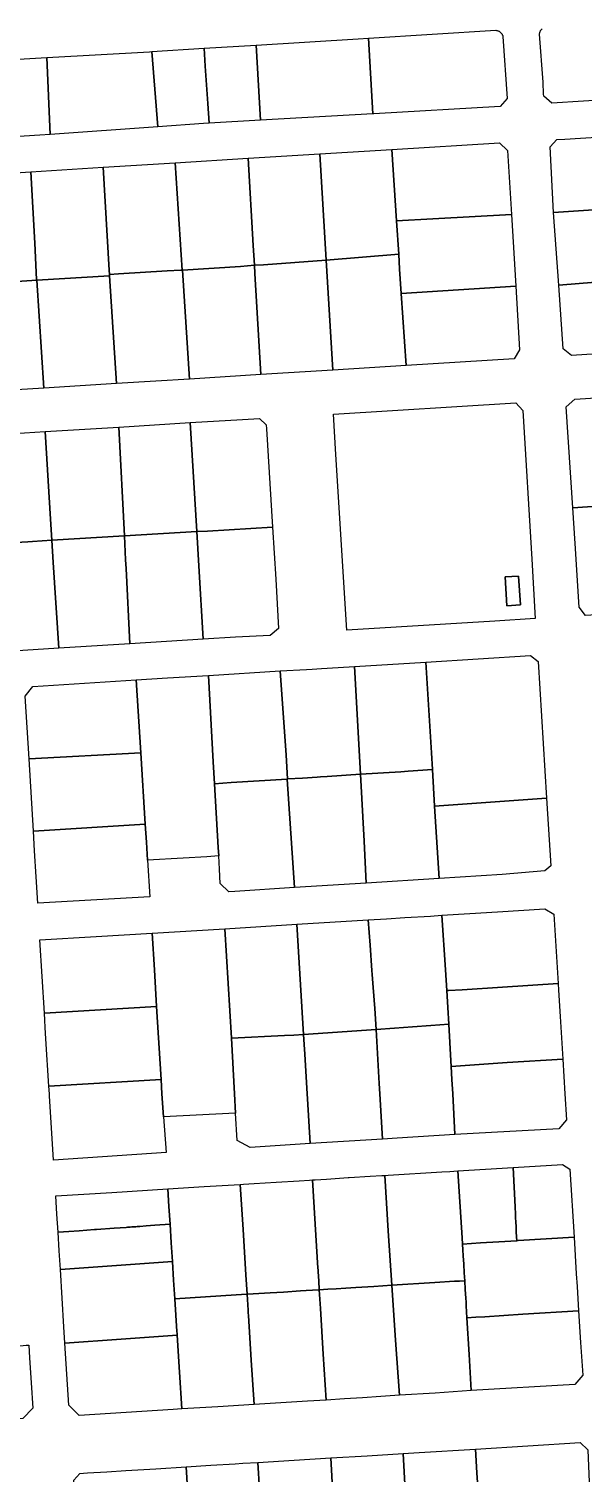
# Model space of a CAD drawing. Header units: metres. Extents: x 3 to 1005126, y 39 to 4383651.
# Drawn here: x 478615.7 to 478768.6, y 4364190.6 to 4364589.4 of the extents above; entities that cross this region are included whole.
import ezdxf

# ---------------------------------------------------------------- set-up
doc = ezdxf.new("R2010")
doc.units = ezdxf.units.M
doc.header["$MEASUREMENT"] = 0
doc.layers.add('TM_Llucmajor', color=7, linetype='Continuous')

msp = doc.modelspace()

# ---------------------------------------------------------------- linework, layer by layer
at = {"layer": 'TM_Llucmajor', "linetype": 'Continuous', "flags": 128}
for points in [[(478785.6, 4364591.53), (478786.18, 4364581.05), (478786.76, 4364570.75), (478786.76, 4364570.75), (478786.77, 4364570.6), (478768.72, 4364569.51), (478760.05, 4364568.91), (478757.84, 4364570.87), (478757.74, 4364571.37), (478757.6, 4364574.7), (478756.64, 4364588.02), (478756.71, 4364588.41), (478756.74, 4364588.52), (478756.78, 4364588.64), (478756.82, 4364588.75), (478756.88, 4364588.87), (478756.93, 4364588.99), (478757, 4364589.08), (478757.07, 4364589.19), (478757.15, 4364589.29), (478757.24, 4364589.38), (478757.33, 4364589.46)], [(478593.87, 4364579.95), (478620.7, 4364581.51), (478621.65, 4364560.25), (478618.8, 4364560.05), (478588.45, 4364558.2)], [(478659.46, 4364186.3), (478659.12, 4364192.39), (478659.12, 4364192.39), (478665.9, 4364192.8), (478672.68, 4364193.22), (478674.8, 4364193.35), (478678.91, 4364193.6), (478679.86, 4364178.51)]]:
    msp.add_lwpolyline(points, dxfattribs=at)
for points in [[(478710.67, 4364565.99), (478709.42, 4364586.86), (478744.58, 4364589.04), (478744.72, 4364589.02), (478744.85, 4364589), (478744.98, 4364588.98), (478745.1, 4364588.93), (478745.22, 4364588.89), (478745.35, 4364588.83), (478745.46, 4364588.78), (478745.58, 4364588.71), (478745.69, 4364588.63), (478745.79, 4364588.55), (478745.89, 4364588.46), (478745.98, 4364588.37), (478746.07, 4364588.28), (478746.15, 4364588.17), (478746.23, 4364588.06), (478746.3, 4364587.95), (478746.36, 4364587.82), (478746.41, 4364587.71), (478746.46, 4364587.58), (478746.5, 4364587.46), (478746.53, 4364587.33), (478747.67, 4364570.21), (478745.73, 4364568.02), (478710.93, 4364566.01), (478710.67, 4364565.99)], [(478621.65, 4364560.25), (478620.7, 4364581.51), (478649.01, 4364583.14), (478649.67, 4364583.18), (478651.29, 4364562.38), (478621.65, 4364560.25)], [(478651.29, 4364562.38), (478649.67, 4364583.18), (478664.06, 4364584.07), (478664.4, 4364579.12), (478665.1, 4364568.88), (478665.47, 4364563.38), (478663.9, 4364563.29), (478651.29, 4364562.38)], [(478664.4, 4364579.12), (478664.06, 4364584.07), (478678.45, 4364584.94), (478679.68, 4364564.2), (478665.47, 4364563.38), (478665.1, 4364568.88), (478664.4, 4364579.12)], [(478679.68, 4364564.2), (478678.45, 4364584.94), (478706.6, 4364586.67), (478709.42, 4364586.86), (478710.67, 4364565.99), (478679.68, 4364564.2)], [(478760.44, 4364538.71), (478759.54, 4364556.83), (478761.44, 4364558.89), (478763.65, 4364559.03), (478789.64, 4364560.62), (478789.94, 4364556.04), (478790.45, 4364548.41), (478790.8, 4364543.17), (478790.96, 4364540.76), (478786.57, 4364540.47), (478760.44, 4364538.71)], [(478697.76, 4364525.59), (478695.97, 4364554.92), (478715.89, 4364556.14), (478717.16, 4364536.48), (478717.76, 4364527.25), (478697.76, 4364525.59)], [(478717.16, 4364536.48), (478715.89, 4364556.14), (478745.61, 4364557.96), (478747.79, 4364555.83), (478748.86, 4364538.15), (478727.22, 4364537.01), (478717.16, 4364536.48)], [(478637.88, 4364522.79), (478636.24, 4364551.22), (478656.11, 4364552.48), (478658.01, 4364522.86), (478657.7, 4364522.83), (478653.9, 4364522.6), (478640.46, 4364521.76), (478637.94, 4364521.6), (478637.88, 4364522.79)], [(478658.01, 4364522.86), (478656.11, 4364552.48), (478676.24, 4364553.71), (478677.66, 4364529.64), (478677.99, 4364524.15), (478674.08, 4364523.86), (478658.1, 4364522.86), (478658.01, 4364522.86)], [(478677.66, 4364529.64), (478676.24, 4364553.71), (478695.97, 4364554.92), (478697.76, 4364525.59), (478680.49, 4364524.33), (478677.99, 4364524.15), (478677.66, 4364529.64)], [(478598.06, 4364518.77), (478596, 4364548.68), (478616.25, 4364549.96), (478617.35, 4364530.29), (478617.87, 4364520.25), (478617.91, 4364520.01), (478602.77, 4364519.06), (478598.06, 4364518.77)], [(478617.35, 4364530.29), (478616.25, 4364549.96), (478636.24, 4364551.22), (478637.88, 4364522.79), (478637.94, 4364521.6), (478637.96, 4364521.27), (478617.91, 4364520.01), (478617.87, 4364520.25), (478617.35, 4364530.29)], [(478761.95, 4364518.69), (478760.44, 4364538.71), (478786.57, 4364540.47), (478790.96, 4364540.76), (478791.63, 4364530.66), (478792.27, 4364521.14), (478761.95, 4364518.69)], [(478717.76, 4364527.25), (478717.16, 4364536.48), (478727.22, 4364537.01), (478748.86, 4364538.15), (478750.05, 4364518.38), (478718.48, 4364516.38), (478718.03, 4364523.07), (478717.76, 4364527.25)], [(478660.04, 4364492.75), (478658.1, 4364522.86), (478674.08, 4364523.86), (478677.99, 4364524.15), (478678.12, 4364521.88), (478679.77, 4364493.99), (478660.04, 4364492.75)], [(478679.77, 4364493.99), (478678.12, 4364521.88), (478677.99, 4364524.15), (478680.49, 4364524.33), (478697.76, 4364525.59), (478699.61, 4364495.23), (478679.77, 4364493.99)], [(478699.61, 4364495.23), (478697.76, 4364525.59), (478717.76, 4364527.25), (478718.03, 4364523.07), (478718.48, 4364516.38), (478719.79, 4364496.5), (478699.61, 4364495.23)], [(478598.48, 4364512.67), (478598.4, 4364513.81), (478598.27, 4364515.67), (478598.06, 4364518.77), (478602.77, 4364519.06), (478617.91, 4364520.01), (478619.82, 4364490.27), (478600.1, 4364489.05), (478598.48, 4364512.67)], [(478619.82, 4364490.27), (478617.91, 4364520.01), (478637.96, 4364521.27), (478639.94, 4364491.5), (478619.82, 4364490.27)], [(478637.96, 4364521.27), (478637.94, 4364521.6), (478640.46, 4364521.76), (478653.9, 4364522.6), (478657.7, 4364522.83), (478658.01, 4364522.86), (478658.1, 4364522.86), (478660.04, 4364492.75), (478650.74, 4364492.17), (478639.94, 4364491.5), (478637.96, 4364521.27)], [(478793.6, 4364501.14), (478786.8, 4364500.67), (478765.4, 4364499.23), (478763.14, 4364501.08), (478761.95, 4364518.69), (478792.27, 4364521.14), (478793.6, 4364501.14)], [(478719.79, 4364496.5), (478718.48, 4364516.38), (478750.05, 4364518.38), (478751.11, 4364500.81), (478749.6, 4364498.37), (478719.79, 4364496.5)], [(478765.78, 4364457.2), (478763.94, 4364485.1), (478766.35, 4364487.23), (478794, 4364488.94), (478794.49, 4364482.21), (478794.93, 4364476.19), (478795.42, 4364469.35), (478795.47, 4364468.74), (478795.77, 4364464), (478796.07, 4364459.18), (478791.28, 4364458.89), (478785.93, 4364458.57), (478765.78, 4364457.2)], [(478755.38, 4364426.6), (478744.28, 4364425.91), (478703.47, 4364423.43), (478700.39, 4364471.94), (478699.77, 4364483.09), (478750.05, 4364486.14), (478752.02, 4364484.1), (478754.47, 4364442.99), (478755.38, 4364426.6)], [(478621.68, 4364454.1), (478620.22, 4364478.24), (478640.56, 4364479.5), (478642.08, 4364449.43), (478622.04, 4364448.24), (478621.68, 4364454.1)], [(478642.08, 4364449.43), (478640.56, 4364479.5), (478660.2, 4364480.72), (478662.04, 4364450.62), (478642.08, 4364449.43)], [(478662.04, 4364450.62), (478660.2, 4364480.72), (478674.67, 4364481.61), (478679.38, 4364481.87), (478681.2, 4364480.15), (478681.31, 4364479), (478682.99, 4364451.87), (478664.98, 4364450.79), (478662.04, 4364450.62)], [(478601.75, 4364452.99), (478600.21, 4364477.01), (478620.22, 4364478.24), (478621.68, 4364454.1), (478622.04, 4364448.24), (478616.71, 4364447.91), (478615.41, 4364447.82), (478602.13, 4364447.04), (478601.75, 4364452.99)], [(478797.97, 4364429.2), (478769.3, 4364427.5), (478767.58, 4364429.79), (478766.43, 4364447.3), (478765.78, 4364457.2), (478785.93, 4364458.57), (478791.28, 4364458.89), (478796.07, 4364459.18), (478796.71, 4364449.13), (478796.94, 4364445.37), (478797.84, 4364431.27), (478797.97, 4364429.2)], [(478662.61, 4364441.21), (478662.04, 4364450.62), (478664.98, 4364450.79), (478682.99, 4364451.87), (478683.89, 4364437.45), (478684.62, 4364423.86), (478682.32, 4364421.96), (478672.75, 4364421.48), (478663.85, 4364420.92), (478662.61, 4364441.21)], [(478602.5, 4364441.24), (478602.13, 4364447.04), (478615.41, 4364447.82), (478616.71, 4364447.91), (478622.04, 4364448.24), (478622.43, 4364442.05), (478624.04, 4364418.4), (478604.04, 4364417.13), (478602.5, 4364441.24)], [(478622.43, 4364442.05), (478622.04, 4364448.24), (478642.08, 4364449.43), (478642.41, 4364442.8), (478642.53, 4364440.42), (478643.57, 4364419.63), (478624.04, 4364418.4), (478622.43, 4364442.05)], [(478642.41, 4364442.8), (478642.08, 4364449.43), (478662.04, 4364450.62), (478662.61, 4364441.21), (478663.85, 4364420.92), (478643.57, 4364419.63), (478642.53, 4364440.42), (478642.41, 4364442.8)], [(478747.1, 4364438.09), (478747.6, 4364430.14), (478751.33, 4364430.38), (478750.83, 4364438.33), (478747.1, 4364438.09)], [(478747.1, 4364438.09), (478750.83, 4364438.33), (478751.33, 4364430.38), (478747.6, 4364430.14), (478747.1, 4364438.09)], [(478726.78, 4364389.55), (478725.24, 4364414.61), (478754.15, 4364416.39), (478756.26, 4364414.71), (478758.58, 4364377.06), (478727.68, 4364374.81), (478727.06, 4364384.89), (478726.78, 4364389.55)], [(478666.62, 4364387.01), (478665.26, 4364410.91), (478685.11, 4364412.14), (478686.71, 4364388.92), (478687.12, 4364382.31), (478687.02, 4364382.3), (478671.51, 4364381.31), (478666.96, 4364381.02), (478666.62, 4364387.01)], [(478686.71, 4364388.92), (478685.11, 4364412.14), (478692.32, 4364412.58), (478693.88, 4364412.68), (478696.48, 4364412.84), (478698.04, 4364412.93), (478705.57, 4364413.39), (478707.22, 4364383.61), (478698.02, 4364383.02), (478696.16, 4364382.9), (478695.23, 4364382.85), (478691.21, 4364382.58), (478687.12, 4364382.31), (478686.71, 4364388.92)], [(478707.22, 4364383.61), (478705.57, 4364413.39), (478725.24, 4364414.61), (478726.78, 4364389.55), (478727.06, 4364384.89), (478720.41, 4364384.46), (478718.38, 4364384.33), (478707.22, 4364383.61)], [(478615.77, 4364387.92), (478614.72, 4364405.19), (478616.79, 4364407.83), (478645.32, 4364409.66), (478646.6, 4364389.58), (478615.77, 4364387.92)], [(478646.6, 4364389.58), (478645.32, 4364409.66), (478653.98, 4364410.22), (478665.26, 4364410.91), (478666.62, 4364387.01), (478666.96, 4364381.02), (478667.97, 4364363.4), (478668.1, 4364361.05), (478664.85, 4364360.86), (478658.29, 4364360.49), (478648.47, 4364359.92), (478648.17, 4364364.87), (478647.86, 4364369.82), (478646.6, 4364389.58)], [(478616.98, 4364367.92), (478615.77, 4364387.92), (478646.6, 4364389.58), (478647.86, 4364369.82), (478616.98, 4364367.92)], [(478708.83, 4364353.58), (478708.24, 4364365.15), (478707.22, 4364383.61), (478718.38, 4364384.33), (478720.41, 4364384.46), (478727.06, 4364384.89), (478727.68, 4364374.81), (478728.9, 4364354.87), (478708.83, 4364353.58)], [(478667.97, 4364363.4), (478666.96, 4364381.02), (478671.51, 4364381.31), (478687.02, 4364382.3), (478689.05, 4364352.32), (478672.57, 4364351.26), (478670.91, 4364351.15), (478668.54, 4364353.42), (478668.31, 4364357.43), (478668.1, 4364361.05), (478667.97, 4364363.4)], [(478689.05, 4364352.32), (478687.02, 4364382.3), (478687.12, 4364382.31), (478691.21, 4364382.58), (478695.23, 4364382.85), (478696.16, 4364382.9), (478698.02, 4364383.02), (478707.22, 4364383.61), (478708.24, 4364365.15), (478708.83, 4364353.58), (478689.05, 4364352.32)], [(478728.9, 4364354.87), (478727.68, 4364374.81), (478758.58, 4364377.06), (478759.74, 4364358.32), (478758.05, 4364356.93), (478746.27, 4364355.98), (478728.9, 4364354.87)], [(478617.31, 4364362.45), (478616.98, 4364367.92), (478647.86, 4364369.82), (478648.17, 4364364.87), (478648.47, 4364359.92), (478649.1, 4364349.81), (478618.21, 4364348.04), (478617.76, 4364355.25), (478617.31, 4364362.45)], [(478710.39, 4364329.47), (478709.87, 4364336.44), (478709.35, 4364343.41), (478714.4, 4364343.72), (478719.44, 4364344.04), (478726.5, 4364344.47), (478729.68, 4364344.67), (478730.65, 4364329.64), (478731.02, 4364323.87), (478731.32, 4364319.24), (478731.62, 4364314.6), (478726.59, 4364314.24), (478721.56, 4364313.88), (478716.58, 4364313.53), (478711.59, 4364313.17), (478711.16, 4364318.95), (478710.74, 4364324.73), (478710.47, 4364328.29), (478710.39, 4364329.47)], [(478731.02, 4364323.87), (478730.65, 4364329.64), (478729.68, 4364344.67), (478737.37, 4364345.17), (478745.06, 4364345.66), (478758.1, 4364346.49), (478760.59, 4364345.02), (478761.76, 4364325.83), (478746.39, 4364324.85), (478735.25, 4364324.09), (478731.52, 4364323.87), (478731.27, 4364323.87), (478731.02, 4364323.87)], [(478650.98, 4364319.52), (478650.37, 4364329.63), (478649.75, 4364339.74), (478669.77, 4364340.97), (478671.6, 4364310.71), (478672.47, 4364295.38), (478672.77, 4364290), (478652.84, 4364289.03), (478652.46, 4364295.38), (478652.22, 4364299.3), (478650.98, 4364319.52)], [(478671.6, 4364310.71), (478669.77, 4364340.97), (478689.63, 4364342.19), (478691.5, 4364311.73), (478688.88, 4364311.6), (478686.26, 4364311.46), (478671.6, 4364310.71)], [(478691.5, 4364311.73), (478689.63, 4364342.19), (478709.35, 4364343.41), (478709.87, 4364336.44), (478710.39, 4364329.47), (478710.47, 4364328.29), (478710.74, 4364324.73), (478711.16, 4364318.95), (478711.59, 4364313.17), (478691.5, 4364311.73)], [(478620, 4364317.63), (478619.39, 4364327.76), (478618.77, 4364337.89), (478634.26, 4364338.82), (478649.75, 4364339.74), (478650.37, 4364329.63), (478650.98, 4364319.52), (478635.49, 4364318.58), (478620, 4364317.63)], [(478731.62, 4364314.6), (478731.32, 4364319.24), (478731.02, 4364323.87), (478731.27, 4364323.87), (478731.52, 4364323.87), (478735.25, 4364324.09), (478746.39, 4364324.85), (478761.76, 4364325.83), (478761.88, 4364323.96), (478762.33, 4364316.75), (478762.69, 4364310.86), (478763.06, 4364304.97), (478747.69, 4364303.99), (478732.26, 4364302.94), (478732.17, 4364304.52), (478731.9, 4364309.56), (478731.62, 4364314.6)], [(478621.25, 4364297.51), (478620.43, 4364310.58), (478620.34, 4364312.15), (478620.24, 4364313.72), (478620.12, 4364315.68), (478620, 4364317.63), (478635.49, 4364318.58), (478650.98, 4364319.52), (478652.22, 4364299.3), (478621.25, 4364297.51)], [(478691.83, 4364306.35), (478691.66, 4364309.04), (478691.5, 4364311.73), (478711.59, 4364313.17), (478712.42, 4364298.27), (478712.58, 4364295.38), (478713.26, 4364282.9), (478693.34, 4364281.64), (478692.58, 4364294), (478692.5, 4364295.38), (478691.83, 4364306.35)], [(478712.58, 4364295.38), (478712.42, 4364298.27), (478711.59, 4364313.17), (478716.58, 4364313.53), (478721.56, 4364313.88), (478726.59, 4364314.24), (478731.62, 4364314.6), (478731.9, 4364309.56), (478732.17, 4364304.52), (478732.26, 4364302.94), (478732.46, 4364299.37), (478732.68, 4364295.38), (478733.3, 4364284.15), (478717.36, 4364283.16), (478713.26, 4364282.9), (478712.58, 4364295.38)], [(478672.47, 4364295.38), (478671.6, 4364310.71), (478686.26, 4364311.46), (478688.88, 4364311.6), (478691.5, 4364311.73), (478691.66, 4364309.04), (478691.83, 4364306.35), (478692.5, 4364295.38), (478692.58, 4364294), (478693.34, 4364281.64), (478676.79, 4364280.6), (478673.19, 4364282.51), (478672.77, 4364290), (478672.47, 4364295.38)], [(478732.68, 4364295.38), (478732.46, 4364299.37), (478732.26, 4364302.94), (478747.69, 4364303.99), (478763.06, 4364304.97), (478763.65, 4364295.38), (478764.1, 4364288.15), (478761.96, 4364285.71), (478733.3, 4364284.15), (478732.68, 4364295.38)], [(478621.38, 4364295.38), (478621.25, 4364297.51), (478652.22, 4364299.3), (478652.46, 4364295.38), (478652.84, 4364289.03), (478653.64, 4364279.14), (478622.53, 4364277.07), (478622.52, 4364277.18), (478621.42, 4364294.76), (478621.38, 4364295.38)], [(478693.97, 4364271.61), (478694.76, 4364271.66), (478697.86, 4364271.85), (478703.85, 4364272.23), (478704.08, 4364272.24), (478709.85, 4364272.6), (478713.13, 4364272.8), (478713.52, 4364272.83), (478713.91, 4364272.85), (478714.83, 4364257.52), (478715.85, 4364242.53), (478710.88, 4364242.21), (478705.91, 4364241.9), (478703.21, 4364241.73), (478700.51, 4364241.56), (478698.18, 4364241.41), (478695.86, 4364241.26), (478695.7, 4364243.76), (478695.55, 4364246.26), (478695.52, 4364246.74), (478695.48, 4364247.22), (478694.73, 4364259.41), (478693.97, 4364271.61)], [(478713.91, 4364272.85), (478714.88, 4364272.91), (478729.69, 4364273.83), (478731.89, 4364273.96), (478734.1, 4364274.1), (478735.27, 4364255.57), (478735.37, 4364253.89), (478735.47, 4364252.27), (478735.57, 4364250.66), (478735.71, 4364248.32), (478735.85, 4364245.97), (478735.92, 4364244.88), (478735.98, 4364243.78), (478734.57, 4364243.69), (478733.16, 4364243.61), (478727.72, 4364243.27), (478715.85, 4364242.53), (478714.83, 4364257.52), (478713.91, 4364272.85)], [(478734.1, 4364274.1), (478741.71, 4364274.57), (478749.31, 4364275.03), (478749.59, 4364269.59), (478749.87, 4364264.15), (478749.88, 4364263.97), (478749.88, 4364263.79), (478749.95, 4364262.55), (478750.01, 4364261.31), (478750.04, 4364260.68), (478750.05, 4364260.47), (478750.06, 4364260.25), (478750.08, 4364260.03), (478750.15, 4364258.62), (478750.22, 4364257.2), (478750.28, 4364256), (478750.34, 4364254.8), (478745.36, 4364254.5), (478740.38, 4364254.19), (478737.88, 4364254.04), (478735.37, 4364253.89), (478735.27, 4364255.57), (478734.1, 4364274.1)], [(478749.31, 4364275.03), (478762.96, 4364275.87), (478765.03, 4364274.57), (478766.16, 4364255.77), (478750.76, 4364254.83), (478750.34, 4364254.8), (478750.28, 4364256), (478750.22, 4364257.2), (478750.15, 4364258.62), (478750.08, 4364260.03), (478750.06, 4364260.25), (478750.05, 4364260.47), (478750.04, 4364260.68), (478750.01, 4364261.31), (478749.95, 4364262.55), (478749.88, 4364263.79), (478749.88, 4364263.97), (478749.87, 4364264.15), (478749.59, 4364269.59), (478749.31, 4364275.03)], [(478623.78, 4364257.14), (478623.46, 4364262.16), (478623.15, 4364267.19), (478638.61, 4364268.15), (478654.08, 4364269.12), (478654.39, 4364264.25), (478654.7, 4364259.37), (478650.52, 4364259.07), (478648.06, 4364258.9), (478646.35, 4364258.77), (478645.96, 4364258.74), (478645.57, 4364258.71), (478645.25, 4364258.69), (478644.92, 4364258.66), (478644.51, 4364258.63), (478644.11, 4364258.61), (478643.67, 4364258.57), (478643.23, 4364258.54), (478642.9, 4364258.52), (478642.57, 4364258.49), (478639.24, 4364258.25), (478634.36, 4364257.9), (478634.11, 4364257.88), (478633.85, 4364257.87), (478631.75, 4364257.71), (478629.65, 4364257.56), (478626.71, 4364257.35), (478623.78, 4364257.14)], [(478654.08, 4364269.12), (478664.06, 4364269.75), (478674.05, 4364270.37), (478674.83, 4364257.89), (478675.61, 4364245.41), (478675.78, 4364242.72), (478675.94, 4364240.03), (478674.44, 4364239.93), (478672.94, 4364239.84), (478664.48, 4364239.32), (478656.01, 4364238.79), (478655.68, 4364243.94), (478655.35, 4364249.08), (478655.03, 4364254.23), (478654.7, 4364259.37), (478654.39, 4364264.25), (478654.08, 4364269.12)], [(478674.05, 4364270.37), (478674.94, 4364270.43), (478677.92, 4364270.61), (478684, 4364270.99), (478690.3, 4364271.38), (478693.2, 4364271.56), (478693.97, 4364271.61), (478694.73, 4364259.41), (478695.48, 4364247.22), (478695.52, 4364246.74), (478695.55, 4364246.26), (478695.7, 4364243.76), (478695.86, 4364241.26), (478694.03, 4364241.15), (478692.2, 4364241.03), (478690.69, 4364240.94), (478685.94, 4364240.64), (478684.14, 4364240.53), (478682.34, 4364240.42), (478680.78, 4364240.33), (478679.21, 4364240.23), (478677.58, 4364240.13), (478675.94, 4364240.03), (478675.78, 4364242.72), (478675.61, 4364245.41), (478674.83, 4364257.89), (478674.05, 4364270.37)], [(478623.78, 4364257.14), (478626.71, 4364257.35), (478629.65, 4364257.56), (478631.75, 4364257.71), (478633.85, 4364257.87), (478634.11, 4364257.88), (478634.36, 4364257.9), (478639.24, 4364258.25), (478642.57, 4364258.49), (478642.9, 4364258.52), (478643.23, 4364258.54), (478643.67, 4364258.57), (478644.11, 4364258.61), (478644.51, 4364258.63), (478644.92, 4364258.66), (478645.25, 4364258.69), (478645.57, 4364258.71), (478645.96, 4364258.74), (478646.35, 4364258.77), (478648.06, 4364258.9), (478650.52, 4364259.07), (478654.7, 4364259.37), (478655.03, 4364254.23), (478655.35, 4364249.08), (478639.89, 4364247.97), (478624.42, 4364246.85), (478624.1, 4364252), (478623.78, 4364257.14)], [(478735.37, 4364253.89), (478737.88, 4364254.04), (478740.38, 4364254.19), (478745.36, 4364254.5), (478750.34, 4364254.8), (478750.76, 4364254.83), (478766.16, 4364255.77), (478766.77, 4364245.66), (478766.98, 4364242.19), (478767.39, 4364235.49), (478752, 4364234.51), (478741.5, 4364233.83), (478739.05, 4364233.68), (478736.6, 4364233.52), (478736.5, 4364235.2), (478736.4, 4364236.87), (478736.34, 4364237.89), (478736.28, 4364238.91), (478736.13, 4364241.35), (478735.98, 4364243.78), (478735.92, 4364244.88), (478735.85, 4364245.97), (478735.71, 4364248.32), (478735.57, 4364250.66), (478735.47, 4364252.27), (478735.37, 4364253.89)], [(478624.42, 4364246.85), (478639.89, 4364247.97), (478655.35, 4364249.08), (478655.68, 4364243.94), (478656.01, 4364238.79), (478656.59, 4364229.72), (478656.62, 4364229.24), (478656.65, 4364228.75), (478641.17, 4364227.63), (478625.69, 4364226.52), (478625.41, 4364231.03), (478624.42, 4364246.85)], [(478675.94, 4364240.03), (478677.58, 4364240.13), (478679.21, 4364240.23), (478680.78, 4364240.33), (478682.34, 4364240.42), (478684.14, 4364240.53), (478685.94, 4364240.64), (478690.69, 4364240.94), (478692.2, 4364241.03), (478694.03, 4364241.15), (478695.86, 4364241.26), (478696.18, 4364236.07), (478696.97, 4364223.45), (478697.75, 4364210.83), (478692.59, 4364210.51), (478677.85, 4364209.6), (478677.08, 4364221.87), (478676.31, 4364234.14), (478676.26, 4364234.91), (478676.22, 4364235.67), (478675.94, 4364240.03)], [(478695.86, 4364241.26), (478698.18, 4364241.41), (478700.51, 4364241.56), (478703.21, 4364241.73), (478705.91, 4364241.9), (478710.88, 4364242.21), (478715.85, 4364242.53), (478716.87, 4364227.31), (478717.97, 4364212.19), (478712.85, 4364211.79), (478707.8, 4364211.47), (478702.78, 4364211.15), (478697.75, 4364210.83), (478696.97, 4364223.45), (478696.18, 4364236.07), (478695.86, 4364241.26)], [(478715.85, 4364242.53), (478727.72, 4364243.27), (478733.16, 4364243.61), (478734.57, 4364243.69), (478735.98, 4364243.78), (478736.13, 4364241.35), (478736.28, 4364238.91), (478736.34, 4364237.89), (478736.4, 4364236.87), (478736.5, 4364235.2), (478736.6, 4364233.52), (478737.21, 4364223.43), (478737.79, 4364213.42), (478727.86, 4364212.73), (478717.97, 4364212.19), (478716.87, 4364227.31), (478715.85, 4364242.53)], [(478656.01, 4364238.79), (478664.48, 4364239.32), (478672.94, 4364239.84), (478674.44, 4364239.93), (478675.94, 4364240.03), (478676.22, 4364235.67), (478676.26, 4364234.91), (478676.31, 4364234.14), (478677.08, 4364221.87), (478677.85, 4364209.6), (478667.9, 4364208.98), (478657.95, 4364208.37), (478657.3, 4364218.56), (478656.65, 4364228.75), (478656.62, 4364229.24), (478656.59, 4364229.72), (478656.01, 4364238.79)], [(478736.6, 4364233.52), (478739.05, 4364233.68), (478741.5, 4364233.83), (478752, 4364234.51), (478767.39, 4364235.49), (478767.94, 4364226.7), (478768.57, 4364217.66), (478766.35, 4364215.15), (478737.79, 4364213.42), (478737.21, 4364223.43), (478736.6, 4364233.52)], [(478625.69, 4364226.52), (478641.17, 4364227.63), (478656.65, 4364228.75), (478657.3, 4364218.56), (478657.95, 4364208.37), (478655.5, 4364208.22), (478629.57, 4364206.55), (478626.75, 4364209.4), (478626.22, 4364217.96), (478625.69, 4364226.52)], [(478586.19, 4364203.97), (478585.56, 4364214.11), (478584.93, 4364224.26), (478592.22, 4364224.67), (478599.52, 4364225.08), (478600.32, 4364225.12), (478602.69, 4364225.25), (478605.61, 4364225.42), (478608.52, 4364225.58), (478611.35, 4364225.74), (478614.18, 4364225.9), (478614.94, 4364225.94), (478615.71, 4364225.99), (478615.82, 4364224.25), (478615.93, 4364222.5), (478616.36, 4364215.54), (478616.8, 4364208.58), (478614.09, 4364205.69), (478590.33, 4364204.22), (478589.38, 4364204.17), (478587.78, 4364204.07), (478586.19, 4364203.97)], [(478719.04, 4364196.06), (478723.43, 4364196.33), (478738.93, 4364197.3), (478739.34, 4364190.74), (478739.75, 4364184.18), (478739.96, 4364180.78), (478740.17, 4364177.38), (478740.18, 4364177.29), (478740.83, 4364166.82), (478737.07, 4364166.59), (478732.05, 4364166.29), (478730.74, 4364166.21), (478729.92, 4364166.16), (478723.44, 4364165.76), (478720.66, 4364165.59), (478719.85, 4364180.83), (478719.04, 4364196.06)], [(478738.93, 4364197.3), (478767.82, 4364199.13), (478769.95, 4364197.05), (478770.33, 4364188.11), (478770.88, 4364179.25), (478755.52, 4364178.31), (478740.17, 4364177.38), (478739.96, 4364180.78), (478739.75, 4364184.18), (478739.34, 4364190.74), (478738.93, 4364197.3)], [(478629.26, 4364169.87), (478629.05, 4364173.26), (478628.1, 4364188.67), (478628.94, 4364189.63), (478629.77, 4364190.58), (478630.84, 4364190.65), (478631.92, 4364190.71), (478637.2, 4364191.04), (478642.49, 4364191.36), (478650.8, 4364191.87), (478659.12, 4364192.39), (478659.46, 4364186.3), (478659.8, 4364180.22), (478659.82, 4364179.79), (478659.84, 4364179.36), (478660.05, 4364175.57), (478660.26, 4364171.78), (478644.76, 4364170.83), (478634.37, 4364170.19), (478631.81, 4364170.03), (478629.26, 4364169.87)], [(478678.91, 4364193.6), (478688.97, 4364194.22), (478699.02, 4364194.83), (478699.88, 4364179.66), (478700.74, 4364164.48), (478692.27, 4364164.02), (478683.8, 4364163.57), (478682.63, 4364163.5), (478681.45, 4364163.44), (478681.13, 4364163.42), (478680.81, 4364163.41), (478680.73, 4364164.74), (478680.64, 4364166.08), (478679.86, 4364178.51), (478678.91, 4364193.6)], [(478699.02, 4364194.83), (478709.03, 4364195.45), (478719.04, 4364196.06), (478719.85, 4364180.83), (478720.66, 4364165.59), (478719.13, 4364165.5), (478717.6, 4364165.41), (478714.18, 4364165.2), (478700.74, 4364164.48), (478699.88, 4364179.66), (478699.02, 4364194.83)]]:
    msp.add_lwpolyline(points, close=True, dxfattribs=at)

doc.saveas('drawing.dxf')
